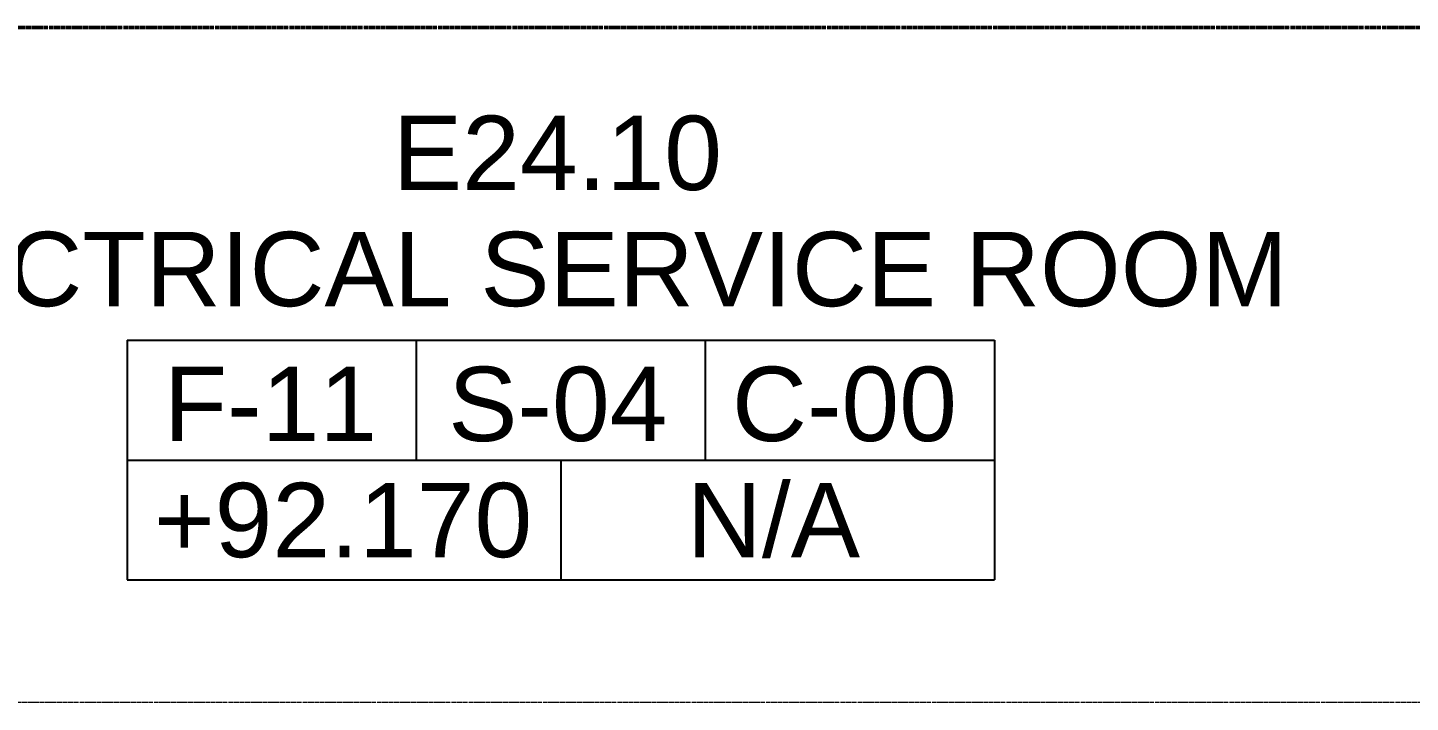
# Model space of a CAD drawing. Header units: millimetres. Extents: x -726012 to -647389, y -20772 to 18805.
# Drawn here: x -672727 to -667147, y -4321 to -1598 of the extents above; entities that cross this region are included whole.
import ezdxf

# ---------------------------------------------------------------- set-up
doc = ezdxf.new("R2010")
doc.units = ezdxf.units.MM
doc.linetypes.add('DPA_Grid _ Level 100', pattern=[10, 5.5, -1.6, 1.3, -1.6])
for name, color, linetype, lineweight in [('A-ROOM-IDEN', 3, 'Continuous', 25), ('A-ROOM-LINE', 3, 'Continuous', 25), ('G-ANNO-SECL', 3, 'Continuous', 9), ('S-GRID', 251, 'Continuous', 9)]:
    doc.layers.add(name, color=color, linetype=linetype, lineweight=lineweight)
doc.styles.add('Arial_2', font='arial.ttf', dxfattribs={"height": 300})

# ---------------------------------------------------------------- blocks, each defined once
blk = doc.blocks.new('DPA_Room Tag Box - Standard-4486259-4233-01 ENLARGED MULTI-PURPOSE LEVEL - REFLECTED CEILING PLAN - SHEET 4')
at = {"layer": 'A-ROOM-LINE'}
for p, q in [((-17.5, -2.936), (-17.5, -12.604)), ((-17.5, -2.936), (17.5, -2.936)), ((-5.833, -2.936), (-5.833, -7.77)), ((5.833, -2.936), (5.833, -7.77)), ((17.5, -2.936), (17.5, -12.604)), ((-17.5, -7.77), (17.5, -7.77)), ((0, -7.77), (0, -12.604)), ((-17.5, -12.604), (17.5, -12.604))]:
    blk.add_line(p, q, dxfattribs=at)
blk = doc.blocks.new('*U1069')
at = {"layer": 'S-GRID', "linetype": 'DPA_Grid _ Level 100'}
blk.add_line((24470.7, 3220.4), (-48391.9, 3220.4), dxfattribs=at)

msp = doc.modelspace()

# ---------------------------------------------------------------- linework, layer by layer
at = {"layer": 'G-ANNO-SECL', "linetype": 'DPA_Grid _ Level 100', "lineweight": 50}
msp.add_line((-724201, -1598.3), (-650323, -1598.3), dxfattribs=at)

# ---------------------------------------------------------------- block references
msp.add_blockref('*U1069', (-676282.4, -7541.4))
at = {"layer": 'A-ROOM-IDEN', "xscale": 99.99999999999993, "yscale": 99.99999999999993, "zscale": 99.99999999999993}
msp.add_blockref('DPA_Room Tag Box - Standard-4486259-4233-01 ENLARGED MULTI-PURPOSE LEVEL - REFLECTED CEILING PLAN - SHEET 4', (-670575.6, -2566.1), dxfattribs=at)

# ---------------------------------------------------------------- texts
at = {"layer": 'A-ROOM-IDEN', "lineweight": 9, "char_height": 300, "attachment_point": 1, "style": 'Arial_2'}
for s, insert, width in [('E24.10', (-671253.2, -1953.5), 1643.459), ('ELECTRICAL SERVICE ROOM', (-673601.6, -2422.3), 7327.424), ('F-11', (-672178.3, -2966.6), 1058.227), ('S-04', (-671030.1, -2966.6), 1090.295), ('C-00', (-669885, -2966.6), 1114.346), ('+92.170', (-672217.4, -3435.3), 1883.966), ('N/A', (-670066.5, -3435.3), 857.806)]:
    msp.add_mtext(s, dxfattribs=dict(at, insert=insert, width=width))

doc.saveas('drawing.dxf')
